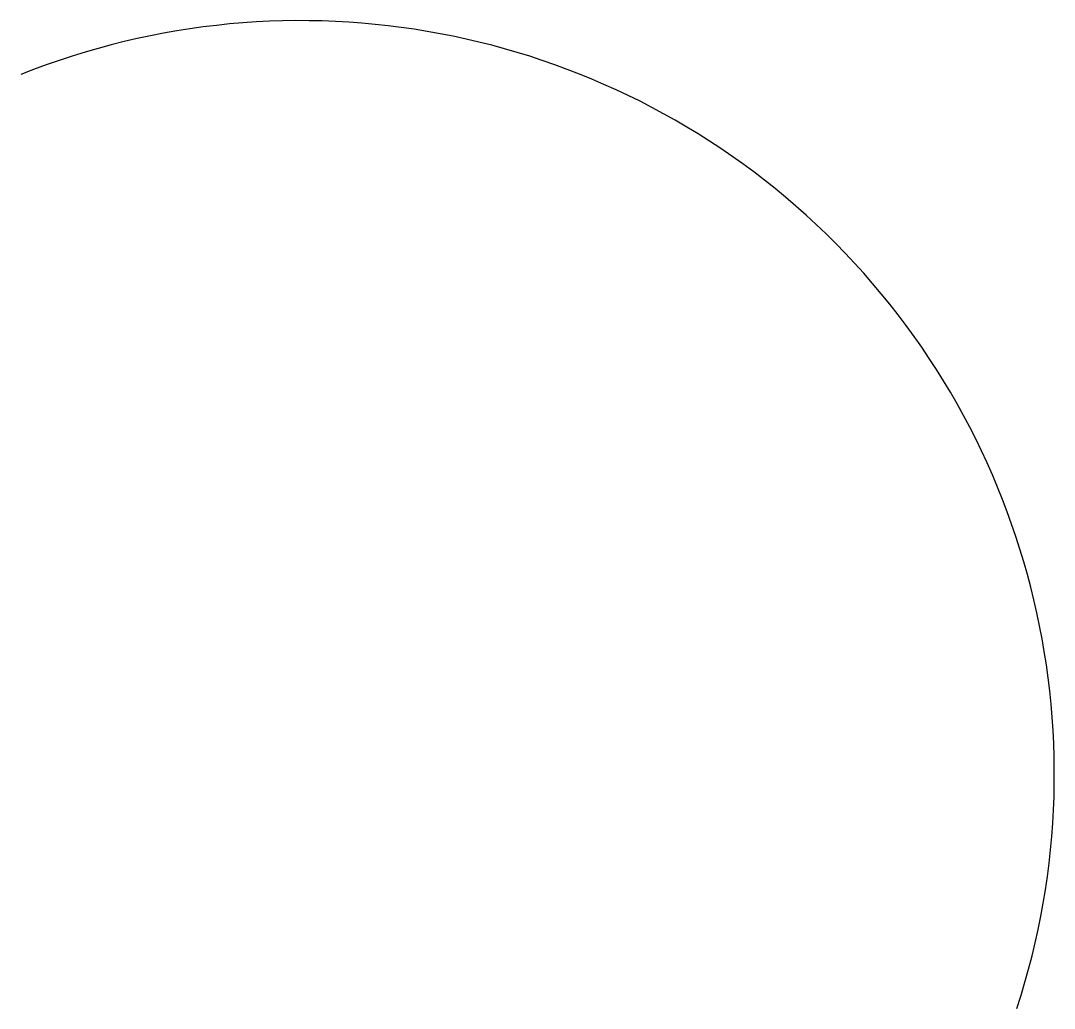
# Model space of a CAD drawing. Header units: millimetres. Extents: x 2611 to 3222, y 1091 to 1676.
import ezdxf

# ---------------------------------------------------------------- set-up
doc = ezdxf.new("R2010")
doc.units = ezdxf.units.MM

msp = doc.modelspace()

# ---------------------------------------------------------------- linework, layer by layer
msp.add_arc((2776.36, 1229.93), 445.89, 341.87814, 111.80623)

doc.saveas('drawing.dxf')
